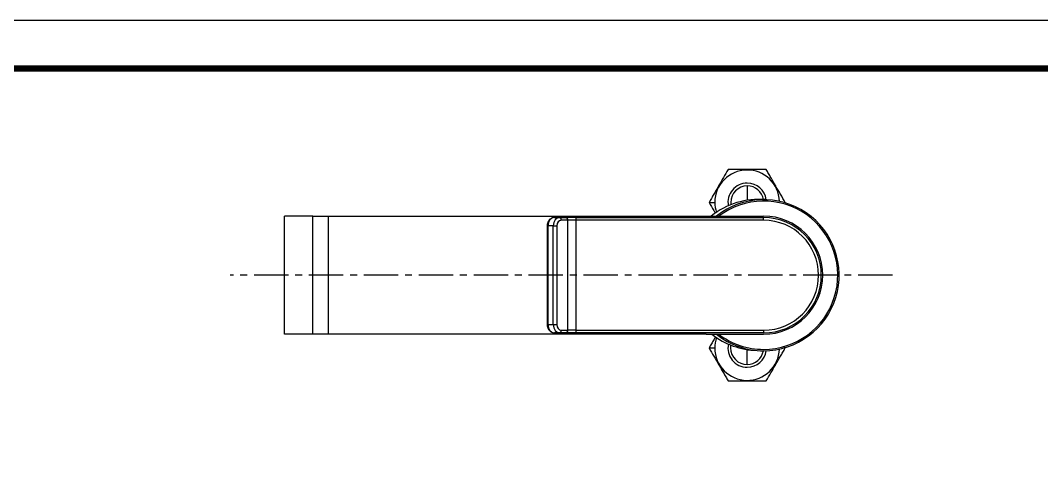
# Model space of a CAD drawing. Extents: x 828 to 1855, y 0 to 752.
# Drawn here: x 1216.2 to 1588.1, y 585.3 to 752.4 of the extents above; entities that cross this region are included whole.
import ezdxf

# ---------------------------------------------------------------- set-up
doc = ezdxf.new("R2010")
doc.units = 0
doc.header["$LTSCALE"] = 10
doc.header["$MEASUREMENT"] = 0
doc.linetypes.add('CENTER', pattern=[2, 1.25, -0.25, 0.25, -0.25])
doc.layers.get('0').update_dxf_attribs({"linetype": 'CONTINUOUS'})
doc.layers.add('1', color=7, linetype='CONTINUOUS')

msp = doc.modelspace()

# ---------------------------------------------------------------- linework, layer by layer
at = {"lineweight": -3, "ltscale": 0.5}
msp.add_lwpolyline([(827.74, 0), (1854.59, 0), (1854.59, 752.39), (827.74, 752.39)], close=True, dxfattribs=at)
at = {"color": 5, "linetype": 'ByBlock', "lineweight": -3, "const_width": 2.37}
msp.add_lwpolyline([(844.26, 32.22), (1837.98, 32.22), (1837.98, 734.92), (844.26, 734.92)], close=True, dxfattribs=at)
at = {"layer": '1', "color": 7, "linetype": 'Continuous', "lineweight": -3}
for p, q in [((1480.91, 692.16), (1480.91, 686.94)), ((1467.02, 686.16), (1469.1, 686.16)), ((1474.91, 686.16), (1474.91, 685.31)), ((1494.73, 686.16), (1494.23, 686.16)), ((1322.68, 681.16), (1312.41, 681.16)), ((1312.41, 638.16), (1312.41, 681.16)), ((1322.68, 638.16), (1322.68, 681.16)), ((1322.68, 681.16), (1328.44, 681.16)), ((1328.44, 681.16), (1465.96, 681.16)), ((1328.44, 638.16), (1328.44, 681.16)), ((1410.67, 680.66), (1412.6, 680.66)), ((1412.6, 680.66), (1414.96, 680.66)), ((1418.53, 680.66), (1414.96, 680.66)), ((1418.53, 680.66), (1486.88, 680.66)), ((1418.53, 680.66), (1418.53, 679.66)), ((1465.96, 681.16), (1486.88, 681.16)), ((1486.88, 679.66), (1486.88, 680.66)), ((1408.06, 677.66), (1408.06, 641.66)), ((1408.06, 677.66), (1408.29, 677.66)), ((1410.22, 677.66), (1408.29, 677.66)), ((1408.29, 677.66), (1408.29, 641.66)), ((1410.22, 641.66), (1410.22, 677.66)), ((1410.22, 677.66), (1411.58, 677.66)), ((1411.58, 677.66), (1411.58, 641.66)), ((1415.55, 679.66), (1413.2, 679.66)), ((1418.53, 679.66), (1415.55, 679.66)), ((1415.55, 639.66), (1415.55, 679.66)), ((1486.88, 679.66), (1418.53, 679.66)), ((1418.53, 679.66), (1418.53, 639.66)), ((1408.06, 641.66), (1408.29, 641.66)), ((1408.29, 641.66), (1410.22, 641.66)), ((1410.22, 641.66), (1411.58, 641.66)), ((1322.68, 638.16), (1312.41, 638.16)), ((1328.44, 638.16), (1322.68, 638.16)), ((1465.96, 638.16), (1328.44, 638.16)), ((1412.6, 638.66), (1410.67, 638.66)), ((1414.96, 638.66), (1412.6, 638.66)), ((1413.2, 639.66), (1415.55, 639.66)), ((1418.53, 638.66), (1414.96, 638.66)), ((1418.53, 639.66), (1415.55, 639.66)), ((1418.53, 639.66), (1486.88, 639.66)), ((1418.53, 639.66), (1418.53, 638.66)), ((1486.88, 638.66), (1418.53, 638.66)), ((1465.96, 638.16), (1486.88, 638.16)), ((1486.88, 639.66), (1486.88, 638.66)), ((1467.02, 633.16), (1469.1, 633.16)), ((1474.85, 634.23), (1474.85, 633.16)), ((1480.85, 627.16), (1480.85, 632.58)), ((1494.73, 633.16), (1494.23, 633.16))]:
    msp.add_line(p, q, dxfattribs=at)
at = {"layer": '1', "color": 1, "linetype": 'CENTER', "lineweight": -3}
msp.add_line((1533.78, 659.66), (1292.59, 659.66), dxfattribs=at)
at = {"layer": '1', "color": 7, "linetype": 'Continuous', "lineweight": -3}
for centre, radius, start, end in [((1480.88, 686.16), 11.78, 1.89, 180), ((1480.88, 686.16), 7, 90, 190.1644), ((1480.91, 686.16), 6, 90, 180), ((1480.88, 686.16), 7, 8.0803, 90), ((1480.91, 686.16), 6, 9.5948, 90), ((1485.08, 659.76), 27.5, 84.9401, 128.9047), ((1480.88, 686.16), 11.78, 180, 197.9072), ((1486.88, 659.66), 27.5, 270, 128.5706), ((1486.88, 659.66), 27, 270, 127.2206), ((1486.88, 659.66), 30, 134.22, 135.5734), ((1486.88, 659.66), 21.5, 270, 90), ((1486.88, 659.66), 21, 270, 90), ((1486.88, 659.66), 20, 270, 90), ((1486.88, 659.66), 30, 224.4266, 225.78), ((1485.08, 659.76), 27.5, 231.7628, 268.7001), ((1480.88, 633.16), 11.78, 161.2547, 180), ((1486.88, 659.66), 27.5, 231.4237, 270), ((1486.88, 659.66), 27, 232.7738, 270), ((1480.88, 633.16), 11.78, 180, 358.11), ((1480.88, 633.16), 7, 168.3, 270), ((1480.85, 633.16), 6, 180, 270), ((1480.85, 633.16), 6, 270, 350.408), ((1480.88, 633.16), 7, 270, 351.9197)]:
    msp.add_arc(centre, radius, start, end, dxfattribs=at)
for centre, major_axis, ratio, start_param, end_param in [((1410.67, 677.66), (0, -3), 0.792599, 3.141593, 4.712389), ((1412.6, 677.66), (0, -3), 0.792599, 3.141593, 4.712389), ((1412.6, 679.66), (0, 1), 0.594178, 4.712389, 6.283185), ((1414.96, 679.66), (0, 1), 0.594178, 4.712389, 6.283185), ((1413.2, 677.66), (0, -2), 0.805877, 3.141593, 4.712389), ((1410.67, 641.66), (0, -3), 0.792599, 4.712389, 6.283185), ((1412.6, 641.66), (0, -3), 0.792599, 4.712389, 6.283185), ((1413.2, 641.66), (0, -2), 0.805877, 4.712389, 6.283185), ((1412.6, 639.66), (0, 1), 0.594178, 3.141593, 4.712389), ((1414.96, 639.66), (0, 1), 0.594178, 3.141593, 4.712389)]:
    msp.add_ellipse(centre, major_axis=major_axis, ratio=ratio, start_param=start_param, end_param=end_param, dxfattribs=at)
for points, knots in [([(1473.95, 698.16), (1473.38, 697.18), (1472.81, 696.19), (1471.95, 694.69), (1471.66, 694.19), (1471.08, 693.18), (1470.79, 692.68), (1470.42, 692.04), (1470.35, 691.91), (1470.23, 691.72), (1470.2, 691.66), (1470.12, 691.53), (1469.94, 691.21), (1469.76, 690.89), (1469.32, 690.13), (1469.03, 689.63), (1468.45, 688.63), (1468.16, 688.13), (1467.59, 687.14), (1467.31, 686.65), (1467.02, 686.16)], [0, 0, 0, 0, 0.25, 0.25, 0.375, 0.375, 0.5, 0.5, 0.53125, 0.53125, 0.546875, 0.546875, 0.5625, 0.625, 0.625, 0.75, 0.75, 0.875, 0.875, 1, 1, 1, 1]), ([(1487.81, 698.16), (1486.68, 698.16), (1485.54, 698.16), (1483.81, 698.16), (1483.23, 698.16), (1482.07, 698.16), (1481.48, 698.16), (1480.74, 698.16), (1480.6, 698.16), (1480.38, 698.16), (1480.3, 698.16), (1480.15, 698.16), (1479.79, 698.16), (1479.42, 698.16), (1478.54, 698.16), (1477.96, 698.16), (1476.8, 698.16), (1476.23, 698.16), (1475.08, 698.16), (1474.52, 698.16), (1473.95, 698.16)], [0, 0, 0, 0, 0.25, 0.25, 0.375, 0.375, 0.5, 0.5, 0.53125, 0.53125, 0.546875, 0.546875, 0.5625, 0.625, 0.625, 0.75, 0.75, 0.875, 0.875, 1, 1, 1, 1]), ([(1494.73, 686.16), (1494.17, 687.14), (1493.6, 688.12), (1492.74, 689.62), (1492.45, 690.12), (1491.86, 691.13), (1491.57, 691.63), (1491.2, 692.27), (1491.13, 692.4), (1491.02, 692.59), (1490.98, 692.66), (1490.91, 692.78), (1490.72, 693.1), (1490.54, 693.42), (1490.1, 694.18), (1489.81, 694.68), (1489.23, 695.69), (1488.95, 696.18), (1488.38, 697.17), (1488.09, 697.67), (1487.81, 698.16)], [0, 0, 0, 0, 0.25, 0.25, 0.375, 0.375, 0.5, 0.5, 0.53125, 0.53125, 0.546875, 0.546875, 0.5625, 0.625, 0.625, 0.75, 0.75, 0.875, 0.875, 1, 1, 1, 1]), ([(1467.02, 686.16), (1467.59, 685.18), (1468.16, 684.19), (1468.93, 682.85), (1469.12, 682.52), (1469.32, 682.18)], [0, 0, 0, 0, 0.746861, 0.746861, 1, 1, 1, 1]), ([(1410.67, 680.66), (1410.52, 680.66), (1410.15, 680.62), (1409.59, 680.42), (1409.04, 680.04), (1408.58, 679.52), (1408.25, 678.88), (1408.09, 678.24), (1408.06, 677.82), (1408.06, 677.66)], [0, 0, 0, 0, 0.106989, 0.260639, 0.414082, 0.569809, 0.729002, 0.891343, 1, 1, 1, 1]), ([(1408.06, 641.66), (1408.06, 641.51), (1408.08, 641.1), (1408.24, 640.46), (1408.59, 639.78), (1409.08, 639.23), (1409.69, 638.84), (1410.24, 638.68), (1410.57, 638.66), (1410.67, 638.66)], [0, 0, 0, 0, 0.097261, 0.263768, 0.431976, 0.600538, 0.767121, 0.929275, 1, 1, 1, 1]), ([(1469.4, 637.28), (1469.18, 636.89), (1468.96, 636.51), (1468.45, 635.63), (1468.16, 635.13), (1467.59, 634.14), (1467.31, 633.65), (1467.02, 633.16)], [0, 0, 0, 0, 0.276509, 0.276509, 0.638255, 0.638255, 1, 1, 1, 1]), ([(1467.02, 633.16), (1467.59, 632.18), (1468.16, 631.19), (1469.02, 629.69), (1469.31, 629.19), (1469.89, 628.18), (1470.19, 627.68), (1470.55, 627.04), (1470.63, 626.91), (1470.74, 626.72), (1470.77, 626.66), (1470.85, 626.53), (1471.03, 626.21), (1471.22, 625.89), (1471.65, 625.13), (1471.95, 624.63), (1472.52, 623.63), (1472.81, 623.13), (1473.38, 622.14), (1473.67, 621.65), (1473.95, 621.16)], [0, 0, 0, 0, 0.25, 0.25, 0.375, 0.375, 0.5, 0.5, 0.53125, 0.53125, 0.546875, 0.546875, 0.5625, 0.625, 0.625, 0.75, 0.75, 0.875, 0.875, 1, 1, 1, 1]), ([(1487.81, 621.16), (1488.37, 622.14), (1488.94, 623.12), (1489.81, 624.62), (1490.1, 625.12), (1490.68, 626.13), (1490.97, 626.63), (1491.34, 627.27), (1491.41, 627.4), (1491.52, 627.59), (1491.56, 627.66), (1491.63, 627.78), (1491.82, 628.1), (1492, 628.42), (1492.44, 629.18), (1492.73, 629.68), (1493.31, 630.69), (1493.59, 631.18), (1494.17, 632.17), (1494.45, 632.67), (1494.73, 633.16)], [0, 0, 0, 0, 0.25, 0.25, 0.375, 0.375, 0.5, 0.5, 0.53125, 0.53125, 0.546875, 0.546875, 0.5625, 0.625, 0.625, 0.75, 0.75, 0.875, 0.875, 1, 1, 1, 1]), ([(1473.95, 621.16), (1475.08, 621.16), (1476.22, 621.16), (1477.95, 621.16), (1478.53, 621.16), (1479.69, 621.16), (1480.28, 621.16), (1481.01, 621.16), (1481.16, 621.16), (1481.38, 621.16), (1481.46, 621.16), (1481.6, 621.16), (1481.97, 621.16), (1482.34, 621.16), (1483.22, 621.16), (1483.8, 621.16), (1484.95, 621.16), (1485.53, 621.16), (1486.67, 621.16), (1487.24, 621.16), (1487.81, 621.16)], [0, 0, 0, 0, 0.25, 0.25, 0.375, 0.375, 0.5, 0.5, 0.53125, 0.53125, 0.546875, 0.546875, 0.5625, 0.625, 0.625, 0.75, 0.75, 0.875, 0.875, 1, 1, 1, 1])]:
    msp.add_open_spline(points, degree=3, knots=knots, dxfattribs=at)
for points in [[(1494.61, 685.95), (1494.65, 686.02), (1494.69, 686.09), (1494.73, 686.16)], [(1494.73, 633.16), (1494.69, 633.23), (1494.65, 633.3), (1494.61, 633.37)]]:
    msp.add_open_spline(points, degree=3, dxfattribs=at)

doc.saveas('drawing.dxf')
